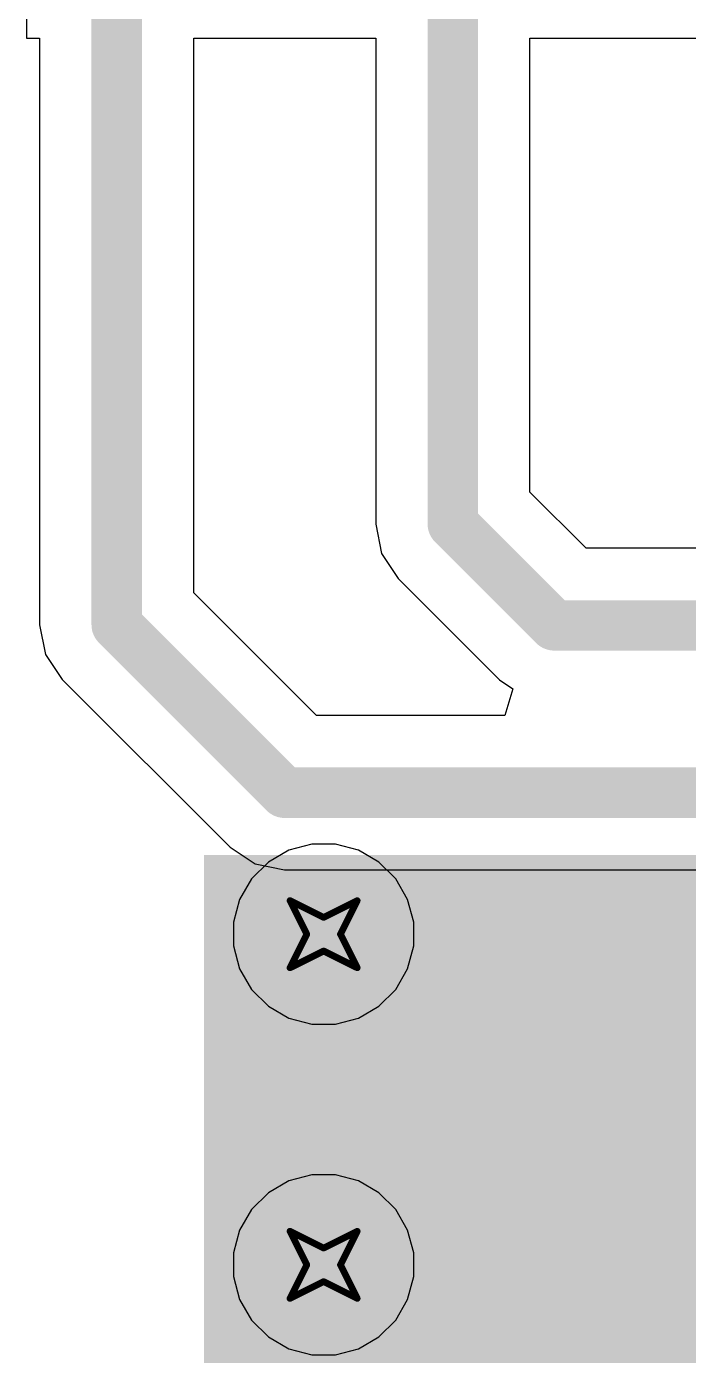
# Model space of a CAD drawing. Header units: inches. Extents: x -36 to 349, y -11 to 240.
# Drawn here: x 16.35 to 21.35, y 6.07 to 16.12 of the extents above; entities that cross this region are included whole.
import ezdxf

# ---------------------------------------------------------------- set-up
doc = ezdxf.new("R2010")
doc.units = ezdxf.units.IN
for name, color, linetype in [('Bottom Layer', 5, 'Continuous'), ('Drill Drawing', 1, 'Continuous'), ('Layer 1', 16, 'Continuous'), ('Layer 2', 76, 'Continuous'), ('Top Layer', 1, 'Continuous'), ('Top Paste', 8, 'Continuous'), ('Top Solder', 216, 'Continuous'), ('Via Holes', 16, 'Continuous')]:
    doc.layers.add(name, color=color, linetype=linetype)

# ---------------------------------------------------------------- blocks, each defined once
blk = doc.blocks.new('D2P____304')
at = {"layer": 'Top Layer'}
blk.add_hatch(color=1, dxfattribs=at).paths.add_polyline_path([(1.5, -3.43), (3.58, -3.43), (3.58, -7.24), (1.5, -7.24)])
at = {"layer": 'Top Paste'}
blk.add_hatch(color=8, dxfattribs=at).paths.add_polyline_path([(1.5, -3.43), (3.58, -3.43), (3.58, -7.24), (1.5, -7.24)])
at = {"layer": 'Top Solder'}
blk.add_hatch(color=216, dxfattribs=at).paths.add_polyline_path([(1.398, -3.328), (3.682, -3.328), (3.682, -7.342), (1.398, -7.342)])

msp = doc.modelspace()

# ---------------------------------------------------------------- hatches: boundary and pattern name
at = {"layer": 'Bottom Layer'}
h = msp.add_hatch(color=5, dxfattribs=at)
edge = h.paths.add_edge_path()
edge.add_arc((18.591, 9.256), 0.3, 0, 360)
h = msp.add_hatch(color=5, dxfattribs=at)
edge = h.paths.add_edge_path()
edge.add_arc((18.591, 6.756), 0.3, 0, 360)
at = {"layer": 'Layer 1'}
h = msp.add_hatch(color=16, dxfattribs=at)
edge = h.paths.add_edge_path()
edge.add_arc((18.591, 9.256), 0.3, 0, 360)
h = msp.add_hatch(color=16, dxfattribs=at)
edge = h.paths.add_edge_path()
edge.add_arc((18.591, 6.756), 0.3, 0, 360)
at = {"layer": 'Layer 2'}
h = msp.add_hatch(color=76, dxfattribs=at)
edge = h.paths.add_edge_path()
edge.add_arc((18.591, 9.256), 0.3, 0, 360)
h = msp.add_hatch(color=76, dxfattribs=at)
edge = h.paths.add_edge_path()
edge.add_arc((18.591, 6.756), 0.3, 0, 360)
at = {"layer": 'Top Layer'}
msp.add_hatch(color=1, dxfattribs=at).paths.add_polyline_path([(17.687, 3.505), (23.148, 3.505), (23.148, 9.855), (17.687, 9.855)])
h = msp.add_hatch(color=1, dxfattribs=at)
edge = h.paths.add_edge_path()
edge.add_arc((18.591, 9.256), 0.3, 0, 360)
h = msp.add_hatch(color=1, dxfattribs=at)
edge = h.paths.add_edge_path()
edge.add_arc((18.591, 6.756), 0.3, 0, 360)
at = {"layer": 'Via Holes'}
h = msp.add_hatch(color=7, dxfattribs=at)
edge = h.paths.add_edge_path()
edge.add_arc((18.591, 9.256), 0.15, 0, 360)
h = msp.add_hatch(color=7, dxfattribs=at)
edge = h.paths.add_edge_path()
edge.add_arc((18.591, 6.756), 0.15, 0, 360)

# ---------------------------------------------------------------- linework, layer by layer
at = {"layer": 'Bottom Layer'}
for p, q in [((18.328, 9.891), (18.173, 9.801)), ((18.501, 9.937), (18.328, 9.891)), ((18.68, 9.937), (18.501, 9.937)), ((18.854, 9.891), (18.68, 9.937)), ((19.009, 9.801), (18.854, 9.891)), ((18.173, 9.801), (18.046, 9.675)), ((19.136, 9.675), (19.009, 9.801)), ((18.046, 9.675), (17.956, 9.519)), ((19.225, 9.519), (19.136, 9.675)), ((17.956, 9.519), (17.91, 9.346)), ((19.272, 9.346), (19.225, 9.519)), ((17.91, 9.346), (17.91, 9.167)), ((19.272, 9.167), (19.272, 9.346)), ((17.91, 9.167), (17.956, 8.994)), ((19.225, 8.994), (19.272, 9.167)), ((17.956, 8.994), (18.046, 8.838)), ((19.136, 8.838), (19.225, 8.994)), ((18.046, 8.838), (18.173, 8.711)), ((19.009, 8.711), (19.136, 8.838)), ((18.173, 8.711), (18.328, 8.622)), ((18.854, 8.622), (19.009, 8.711)), ((18.328, 8.622), (18.501, 8.575)), ((18.501, 8.575), (18.68, 8.575)), ((18.68, 8.575), (18.854, 8.622)), ((18.501, 7.437), (18.328, 7.391)), ((18.68, 7.437), (18.501, 7.437)), ((18.854, 7.391), (18.68, 7.437)), ((18.328, 7.391), (18.173, 7.301)), ((19.009, 7.301), (18.854, 7.391)), ((18.173, 7.301), (18.046, 7.175)), ((19.136, 7.175), (19.009, 7.301)), ((18.046, 7.175), (17.956, 7.019)), ((19.225, 7.019), (19.136, 7.175)), ((17.956, 7.019), (17.91, 6.846)), ((19.272, 6.846), (19.225, 7.019)), ((17.91, 6.846), (17.91, 6.667)), ((19.272, 6.667), (19.272, 6.846)), ((17.91, 6.667), (17.956, 6.494)), ((19.225, 6.494), (19.272, 6.667)), ((17.956, 6.494), (18.046, 6.338)), ((19.136, 6.338), (19.225, 6.494)), ((18.046, 6.338), (18.173, 6.211)), ((19.009, 6.211), (19.136, 6.338)), ((18.173, 6.211), (18.328, 6.122)), ((18.854, 6.122), (19.009, 6.211)), ((18.328, 6.122), (18.501, 6.075)), ((18.501, 6.075), (18.68, 6.075)), ((18.68, 6.075), (18.854, 6.122))]:
    msp.add_line(p, q, dxfattribs=at)
at = {"layer": 'Drill Drawing'}
for points in [[(18.337, 9.51, 0.0508, 0.0508, 0), (18.591, 9.383, 0.0508, 0.0508, 0)], [(18.337, 9.51, 0.0508, 0.0508, 0), (18.464, 9.256, 0.0508, 0.0508, 0)], [(18.591, 9.383, 0.0508, 0.0508, 0), (18.845, 9.51, 0.0508, 0.0508, 0)], [(18.718, 9.256, 0.0508, 0.0508, 0), (18.845, 9.51, 0.0508, 0.0508, 0)], [(18.337, 9.002, 0.0508, 0.0508, 0), (18.464, 9.256, 0.0508, 0.0508, 0)], [(18.718, 9.256, 0.0508, 0.0508, 0), (18.845, 9.002, 0.0508, 0.0508, 0)], [(18.337, 9.002, 0.0508, 0.0508, 0), (18.591, 9.129, 0.0508, 0.0508, 0)], [(18.591, 9.129, 0.0508, 0.0508, 0), (18.845, 9.002, 0.0508, 0.0508, 0)], [(18.337, 7.01, 0.0508, 0.0508, 0), (18.591, 6.883, 0.0508, 0.0508, 0)], [(18.337, 7.01, 0.0508, 0.0508, 0), (18.464, 6.756, 0.0508, 0.0508, 0)], [(18.591, 6.883, 0.0508, 0.0508, 0), (18.845, 7.01, 0.0508, 0.0508, 0)], [(18.718, 6.756, 0.0508, 0.0508, 0), (18.845, 7.01, 0.0508, 0.0508, 0)], [(18.337, 6.502, 0.0508, 0.0508, 0), (18.464, 6.756, 0.0508, 0.0508, 0)], [(18.718, 6.756, 0.0508, 0.0508, 0), (18.845, 6.502, 0.0508, 0.0508, 0)], [(18.337, 6.502, 0.0508, 0.0508, 0), (18.591, 6.629, 0.0508, 0.0508, 0)], [(18.591, 6.629, 0.0508, 0.0508, 0), (18.845, 6.502, 0.0508, 0.0508, 0)]]:
    msp.add_lwpolyline(points, format="xyseb", dxfattribs=at)
for points in [[(18.324, 9.51, 0.0254, 0.0254, 1), (18.349, 9.51, 0.0254, 0.0254, 1)], [(18.324, 9.51, 0.0254, 0.0254, 1), (18.349, 9.51, 0.0254, 0.0254, 1)], [(18.832, 9.51, 0.0254, 0.0254, 1), (18.857, 9.51, 0.0254, 0.0254, 1)], [(18.832, 9.51, 0.0254, 0.0254, 1), (18.857, 9.51, 0.0254, 0.0254, 1)], [(18.578, 9.383, 0.0254, 0.0254, 1), (18.603, 9.383, 0.0254, 0.0254, 1)], [(18.578, 9.383, 0.0254, 0.0254, 1), (18.603, 9.383, 0.0254, 0.0254, 1)], [(18.451, 9.256, 0.0254, 0.0254, 1), (18.476, 9.256, 0.0254, 0.0254, 1)], [(18.451, 9.256, 0.0254, 0.0254, 1), (18.476, 9.256, 0.0254, 0.0254, 1)], [(18.705, 9.256, 0.0254, 0.0254, 1), (18.73, 9.256, 0.0254, 0.0254, 1)], [(18.705, 9.256, 0.0254, 0.0254, 1), (18.73, 9.256, 0.0254, 0.0254, 1)], [(18.578, 9.129, 0.0254, 0.0254, 1), (18.603, 9.129, 0.0254, 0.0254, 1)], [(18.578, 9.129, 0.0254, 0.0254, 1), (18.603, 9.129, 0.0254, 0.0254, 1)], [(18.324, 9.002, 0.0254, 0.0254, 1), (18.349, 9.002, 0.0254, 0.0254, 1)], [(18.324, 9.002, 0.0254, 0.0254, 1), (18.349, 9.002, 0.0254, 0.0254, 1)], [(18.832, 9.002, 0.0254, 0.0254, 1), (18.857, 9.002, 0.0254, 0.0254, 1)], [(18.832, 9.002, 0.0254, 0.0254, 1), (18.857, 9.002, 0.0254, 0.0254, 1)], [(18.324, 7.01, 0.0254, 0.0254, 1), (18.349, 7.01, 0.0254, 0.0254, 1)], [(18.324, 7.01, 0.0254, 0.0254, 1), (18.349, 7.01, 0.0254, 0.0254, 1)], [(18.832, 7.01, 0.0254, 0.0254, 1), (18.857, 7.01, 0.0254, 0.0254, 1)], [(18.832, 7.01, 0.0254, 0.0254, 1), (18.857, 7.01, 0.0254, 0.0254, 1)], [(18.578, 6.883, 0.0254, 0.0254, 1), (18.603, 6.883, 0.0254, 0.0254, 1)], [(18.578, 6.883, 0.0254, 0.0254, 1), (18.603, 6.883, 0.0254, 0.0254, 1)], [(18.451, 6.756, 0.0254, 0.0254, 1), (18.476, 6.756, 0.0254, 0.0254, 1)], [(18.451, 6.756, 0.0254, 0.0254, 1), (18.476, 6.756, 0.0254, 0.0254, 1)], [(18.705, 6.756, 0.0254, 0.0254, 1), (18.73, 6.756, 0.0254, 0.0254, 1)], [(18.705, 6.756, 0.0254, 0.0254, 1), (18.73, 6.756, 0.0254, 0.0254, 1)], [(18.578, 6.629, 0.0254, 0.0254, 1), (18.603, 6.629, 0.0254, 0.0254, 1)], [(18.578, 6.629, 0.0254, 0.0254, 1), (18.603, 6.629, 0.0254, 0.0254, 1)], [(18.324, 6.502, 0.0254, 0.0254, 1), (18.349, 6.502, 0.0254, 0.0254, 1)], [(18.324, 6.502, 0.0254, 0.0254, 1), (18.349, 6.502, 0.0254, 0.0254, 1)], [(18.832, 6.502, 0.0254, 0.0254, 1), (18.857, 6.502, 0.0254, 0.0254, 1)], [(18.832, 6.502, 0.0254, 0.0254, 1), (18.857, 6.502, 0.0254, 0.0254, 1)]]:
    msp.add_lwpolyline(points, format="xyseb", close=True, dxfattribs=at)
at = {"layer": 'Layer 2'}
for p, q in [((18.328, 9.891), (18.173, 9.801)), ((18.501, 9.937), (18.328, 9.891)), ((18.68, 9.937), (18.501, 9.937)), ((18.854, 9.891), (18.68, 9.937)), ((19.009, 9.801), (18.854, 9.891)), ((18.173, 9.801), (18.046, 9.675)), ((19.136, 9.675), (19.009, 9.801)), ((18.046, 9.675), (17.956, 9.519)), ((19.225, 9.519), (19.136, 9.675)), ((17.956, 9.519), (17.91, 9.346)), ((19.272, 9.346), (19.225, 9.519)), ((17.91, 9.346), (17.91, 9.167)), ((19.272, 9.167), (19.272, 9.346)), ((17.91, 9.167), (17.956, 8.994)), ((19.225, 8.994), (19.272, 9.167)), ((17.956, 8.994), (18.046, 8.838)), ((19.136, 8.838), (19.225, 8.994)), ((18.046, 8.838), (18.173, 8.711)), ((19.009, 8.711), (19.136, 8.838)), ((18.173, 8.711), (18.328, 8.622)), ((18.854, 8.622), (19.009, 8.711)), ((18.328, 8.622), (18.501, 8.575)), ((18.501, 8.575), (18.68, 8.575)), ((18.68, 8.575), (18.854, 8.622)), ((18.501, 7.437), (18.328, 7.391)), ((18.68, 7.437), (18.501, 7.437)), ((18.854, 7.391), (18.68, 7.437)), ((18.328, 7.391), (18.173, 7.301)), ((19.009, 7.301), (18.854, 7.391)), ((18.173, 7.301), (18.046, 7.175)), ((19.136, 7.175), (19.009, 7.301)), ((18.046, 7.175), (17.956, 7.019)), ((19.225, 7.019), (19.136, 7.175)), ((17.956, 7.019), (17.91, 6.846)), ((19.272, 6.846), (19.225, 7.019)), ((17.91, 6.846), (17.91, 6.667)), ((19.272, 6.667), (19.272, 6.846)), ((17.91, 6.667), (17.956, 6.494)), ((19.225, 6.494), (19.272, 6.667)), ((17.956, 6.494), (18.046, 6.338)), ((19.136, 6.338), (19.225, 6.494)), ((18.046, 6.338), (18.173, 6.211)), ((19.009, 6.211), (19.136, 6.338)), ((18.173, 6.211), (18.328, 6.122)), ((18.854, 6.122), (19.009, 6.211)), ((18.328, 6.122), (18.501, 6.075)), ((18.501, 6.075), (18.68, 6.075)), ((18.68, 6.075), (18.854, 6.122))]:
    msp.add_line(p, q, dxfattribs=at)
at = {"layer": 'Top Layer'}
for p, q in [((16.346, 18.284), (16.346, 16.032)), ((16.346, 16.032), (16.444, 16.032)), ((16.444, 16.032), (16.444, 11.595)), ((17.61, 11.836), (17.61, 16.032)), ((17.61, 16.032), (18.984, 16.032)), ((18.984, 16.032), (18.984, 12.357)), ((20.15, 12.598), (20.15, 16.032)), ((20.15, 16.032), (21.518, 16.032)), ((20.574, 12.174), (20.15, 12.598)), ((18.984, 12.357), (19.029, 12.134)), ((23.552, 12.174), (20.574, 12.174)), ((19.029, 12.134), (19.155, 11.945)), ((19.155, 11.945), (19.921, 11.179)), ((18.537, 10.909), (17.61, 11.836)), ((16.444, 11.595), (16.489, 11.372)), ((16.489, 11.372), (16.615, 11.183)), ((16.615, 11.183), (17.884, 9.914)), ((19.921, 11.179), (20.021, 11.112)), ((20.021, 11.112), (19.96, 10.909)), ((19.96, 10.909), (18.537, 10.909)), ((17.884, 9.914), (18.073, 9.788)), ((18.073, 9.788), (18.296, 9.743)), ((18.296, 9.743), (23.156, 9.743))]:
    msp.add_line(p, q, dxfattribs=at)
for points in [[(17.027, 11.595, 0.381, 0.381, 0), (17.027, 17.188, 0.381, 0.381, 0)], [(19.567, 12.357, 0.381, 0.381, 0), (19.567, 17.188, 0.381, 0.381, 0)], [(19.567, 12.357, 0.381, 0.381, 0), (20.333, 11.591, 0.381, 0.381, 0)], [(17.027, 11.595, 0.381, 0.381, 0), (18.296, 10.326, 0.381, 0.381, 0)], [(20.333, 11.591, 0.381, 0.381, 0), (23.974, 11.591, 0.381, 0.381, 0)], [(18.296, 10.326, 0.381, 0.381, 0), (23.982, 10.326, 0.381, 0.381, 0)], [(19.378, 5.946, 0.381, 0.381, 0), (19.378, 9.119, 0.381, 0.381, 0)]]:
    msp.add_lwpolyline(points, format="xyseb", dxfattribs=at)
for points in [[(19.472, 12.357, 0.191, 0.191, 1), (19.662, 12.357, 0.191, 0.191, 1)], [(19.472, 12.357, 0.191, 0.191, 1), (19.662, 12.357, 0.191, 0.191, 1)], [(16.932, 11.595, 0.191, 0.191, 1), (17.122, 11.595, 0.191, 0.191, 1)], [(16.932, 11.595, 0.191, 0.191, 1), (17.122, 11.595, 0.191, 0.191, 1)], [(20.238, 11.591, 0.191, 0.191, 1), (20.428, 11.591, 0.191, 0.191, 1)], [(20.238, 11.591, 0.191, 0.191, 1), (20.428, 11.591, 0.191, 0.191, 1)], [(18.2, 10.326, 0.191, 0.191, 1), (18.391, 10.326, 0.191, 0.191, 1)], [(18.2, 10.326, 0.191, 0.191, 1), (18.391, 10.326, 0.191, 0.191, 1)], [(19.283, 9.119, 0.191, 0.191, 1), (19.473, 9.119, 0.191, 0.191, 1)], [(19.283, 5.946, 0.191, 0.191, 1), (19.473, 5.946, 0.191, 0.191, 1)]]:
    msp.add_lwpolyline(points, format="xyseb", close=True, dxfattribs=at)

# ---------------------------------------------------------------- block references
at = {"rotation": 180}
msp.add_blockref('D2P____304', (22.934, 0.611), dxfattribs=at)

doc.saveas('drawing.dxf')
